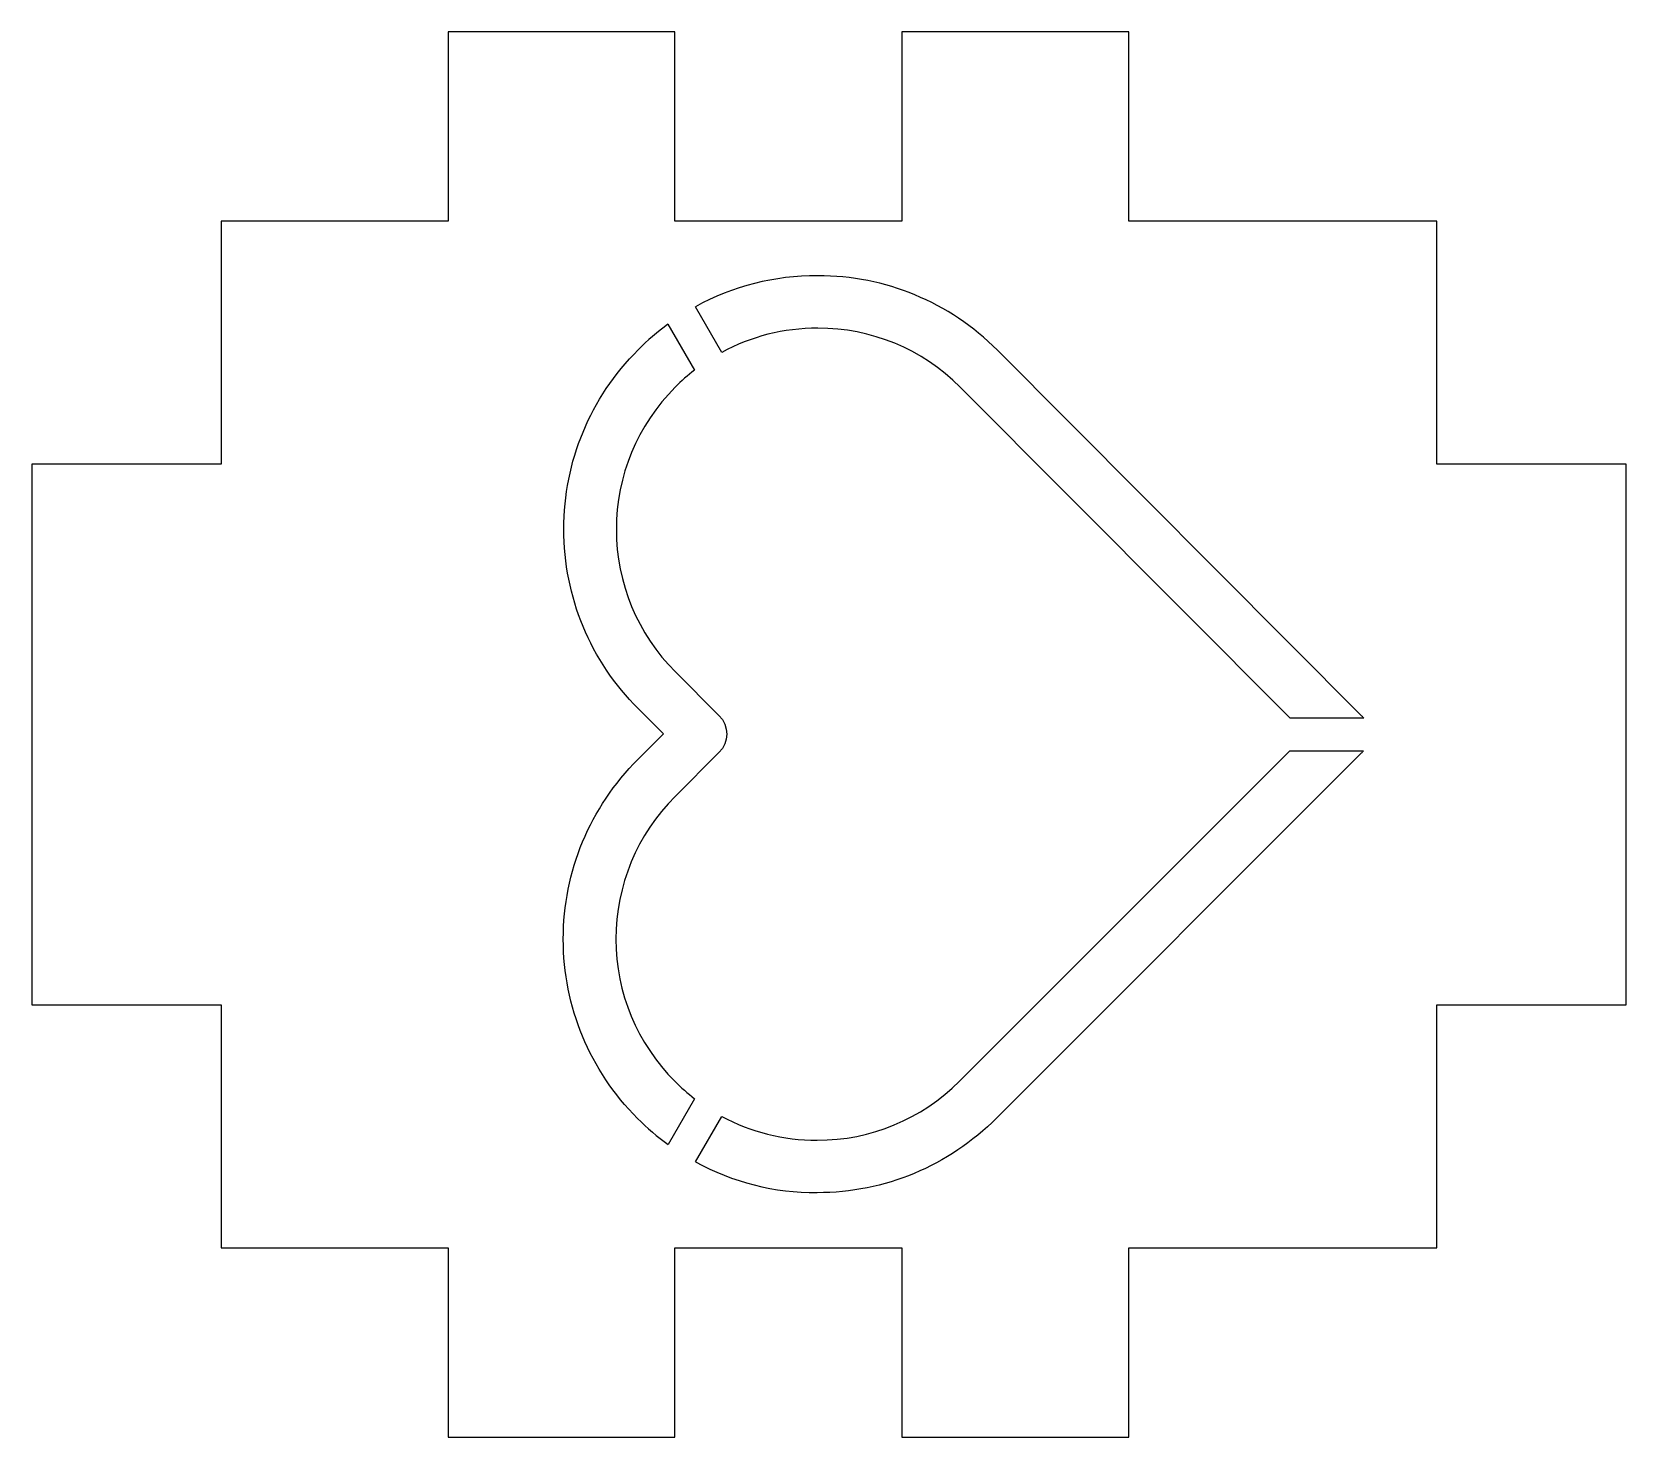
# Model space of a CAD drawing. Header units: millimetres. Extents: x -16.5 to 13, y -13 to 13.
import ezdxf

# ---------------------------------------------------------------- set-up
doc = ezdxf.new("R2010")
doc.units = ezdxf.units.MM

msp = doc.modelspace()

# ---------------------------------------------------------------- linework, layer by layer
for p, q in [((-3.736, 7.07), (-4.223, 7.915)), ((-4.73, 7.592), (-4.239, 6.742)), ((1.365, 7.111), (8.109, 0.342)), ((-4.591, 1.158), (-3.786, 0.352)), ((-3.786, -0.335), (-4.598, -1.147)), ((8.105, -0.342), (1.351, -7.096)), ((-4.237, -6.739), (-4.727, -7.588)), ((-4.22, -7.909), (-3.733, -7.066))]:
    msp.add_line(p, q)
msp.add_lwpolyline([(3.8, -9.5), (9.5, -9.5), (9.5, -5), (13, -5), (13, 5), (9.5, 5), (9.5, 9.5), (3.8, 9.5), (3.8, 13), (-0.4, 13), (-0.4, 9.5), (-4.6, 9.5), (-4.6, 13), (-8.8, 13), (-8.8, 9.5), (-13, 9.5), (-13, 5), (-16.5, 5), (-16.5, -5), (-13, -5), (-13, -9.5), (-8.8, -9.5), (-8.8, -13), (-4.6, -13), (-4.6, -9.5), (-0.4, -9.5), (-0.4, -13), (3.8, -13)], close=True)
for points in [[(8.146, 0.3), (6.781, 0.3), (0.678, 6.427)], [(-5.285, -0.46), (-4.814, 0.011), (-5.278, 0.475)], [(0.667, -6.413), (6.78, -0.3), (8.143, -0.3)]]:
    msp.add_lwpolyline(points)
for centre, major_axis, ratio, start_param, end_param in [((-1.551, 2.793), (-2.218, 5.341), 0.893033, 5.925433, 6.380796), ((-2.33, 2.87), (2.132, 5.279), 0.902305, 5.917217, 6.632705), ((-1.33, 2.479), (-2.665, 5.553), 0.866739, 0.160438, 0.295716), ((-1.593, 2.951), (-1.869, 4.254), 0.888699, 5.91086, 6.357058), ((-2.238, 3.024), (1.574, 4.266), 0.89656, 5.891259, 6.606075), ((-1.374, 2.633), (-2.263, 4.489), 0.855784, 0.165555, 0.275063), ((7.662, -0.105), (-0.449, -0.445), 0.861291, 3.04346, 3.145893), ((7.753, 0.022), (-0.185, 0.473), 0.978282, 3.545787, 3.657808), ((-1.38, -2.693), (2.349, 4.375), 0.858857, 2.886018, 2.999441), ((-1.436, -2.583), (2.438, 5.496), 0.877927, 2.81534, 2.955122), ((-1.603, -2.792), (2.021, 5.389), 0.895453, 3.014566, 3.468277)]:
    msp.add_ellipse(centre, major_axis=major_axis, ratio=ratio, start_param=start_param, end_param=end_param)
for points, knots in [([(-5.278, 0.475), (-6.167, 1.363), (-6.656, 2.543), (-6.656, 3.798), (-6.656, 5.054), (-6.17, 6.23), (-5.282, 7.118)], [-2, -2, -2, -2, -1, -1, -1, 0, 0, 0, 0]), ([(-4.595, 6.427), (-5.296, 5.723), (-5.685, 4.787), (-5.685, 3.795), (-5.685, 2.802), (-5.296, 1.863), (-4.591, 1.158)], [-11, -11, -11, -11, -10, -10, -10, -9, -9, -9, -9]), ([(-5.293, -7.104), (-6.177, -6.219), (-6.667, -5.039), (-6.667, -3.787), (-6.667, -2.532), (-6.174, -1.349), (-5.285, -0.46)], [-6, -6, -6, -6, -5, -5, -5, -4, -4, -4, -4]), ([(-4.598, -1.147), (-5.303, -1.852), (-5.692, -2.791), (-5.692, -3.787), (-5.692, -4.78), (-5.303, -5.715), (-4.602, -6.417)], [-6, -6, -6, -6, -5, -5, -5, -4, -4, -4, -4]), ([(-3.733, -7.066), (-3.198, -7.354), (-2.596, -7.507), (-1.969, -7.507), (-0.973, -7.507), (-0.038, -7.118), (0.667, -6.413)], [-3.628795, -3.628795, -3.628795, -3.628795, -3, -3, -3, -2.000002, -2.000002, -2.000002, -2.000002])]:
    msp.add_open_spline(points, degree=3, knots=knots)
for points in [[(-3.786, 0.352), (-3.595, 0.162), (-3.595, -0.144), (-3.786, -0.335)], [(1.351, -7.096), (0.462, -7.985), (-0.714, -8.478), (-1.969, -8.478)]]:
    msp.add_open_spline(points, degree=3)

doc.saveas('drawing.dxf')
